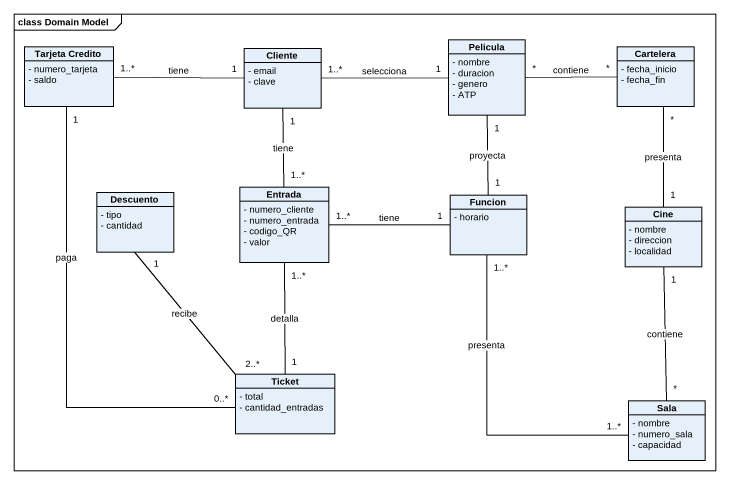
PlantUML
@startuml
mainframe class Domain Model
hide circle
hide empty members
skinparam classAttributeIconSize 0
class "Tarjeta Credito" as Tarjeta_Credito {
  - numero_tarjeta
  - saldo
}
class Cliente {
  - email
  - clave
}
class Pelicula {
  - nombre
  - duracion
  - genero
  - ATP
}
class Cartelera {
  - fecha_inicio
  - fecha_fin
}
class Descuento {
  - tipo
  - cantidad
}
class Entrada {
  - numero_cliente
  - numero_entrada
  - codigo_QR
  - valor
}
class Funcion {
  - horario
}
class Cine {
  - nombre
  - direccion
  - localidad
}
class Ticket {
  - total
  - cantidad_entradas
}
class Sala {
  - nombre
  - numero_sala
  - capacidad
}
Tarjeta_Credito "1" -- "0..*" Ticket : paga
Cliente "1" -left- "1..*" Tarjeta_Credito : tiene
Cliente "1..*" -right- "1" Pelicula : selecciona
Cliente "1" -- "1..*" Entrada : tiene
Pelicula "*" -right- "*" Cartelera : contiene
Pelicula "1" -- "1" Funcion : proyecta
Cartelera "*" -- "1" Cine : presenta
Descuento "1" -- "2..*" Ticket : recibe
Entrada "1..*" -right- "1" Funcion : tiene
Entrada "1..*" -- "1" Ticket : detalla
Funcion "1..*" -- "1..*" Sala : presenta
Sala "*" -up- "1" Cine : contiene
@enduml
